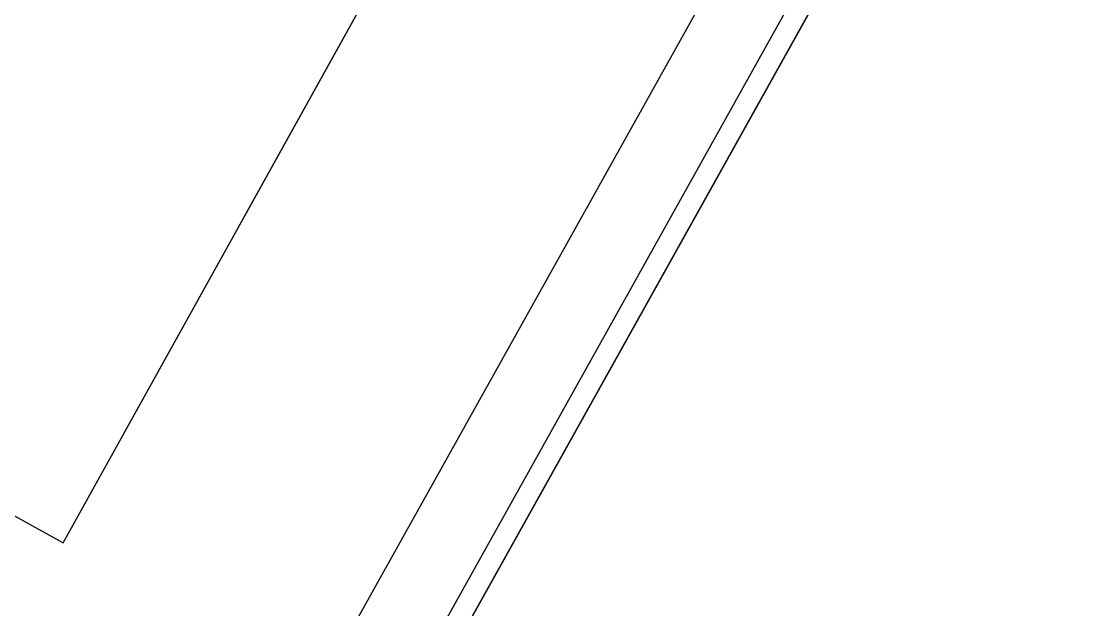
# Model space of a CAD drawing. Header units: metres. Extents: x 2.3 to 42.8, y 0.9 to 31.9.
# Drawn here: x 23.7473 to 23.8536, y 15.7087 to 15.7681 of the extents above; entities that cross this region are included whole.
import ezdxf

# ---------------------------------------------------------------- set-up
doc = ezdxf.new("R2010")
doc.units = ezdxf.units.M
doc.layers.add('ARREDI', color=9, linetype='Continuous')
doc.layers.add('PARETI_STRUTTURE', color=7, linetype='Continuous')

msp = doc.modelspace()

# ---------------------------------------------------------------- linework, layer by layer
at = {"layer": 'ARREDI'}
msp.add_lwpolyline([(23.78213, 15.77058), (23.67198, 15.83175), (23.64139, 15.77667), (23.75155, 15.7155)], close=True, dxfattribs=at)
at = {"layer": 'PARETI_STRUTTURE'}
for points in [[(23.64139, 15.77667), (23.75155, 15.7155), (23.81271, 15.82565), (23.70256, 15.88682)], [(23.78213, 15.77058), (23.67198, 15.83175), (23.64139, 15.77667), (23.75155, 15.7155)], [(23.85363, 15.81713), (23.76184, 15.65263)], [(23.85215, 15.8145), (23.76184, 15.65263), (23.85181, 15.81388), (23.76184, 15.65263)], [(23.85215, 15.8145), (23.76184, 15.65263), (23.85181, 15.81388), (23.76184, 15.65263)]]:
    msp.add_lwpolyline(points, close=True, dxfattribs=at)
for points in [[(23.75997, 15.64929), (23.76004, 15.64939), (23.76012, 15.64956), (23.76024, 15.64976), (23.76038, 15.65001), (23.76052, 15.65028), (23.76067, 15.65056), (23.76081, 15.65079), (23.76094, 15.65101), (23.76102, 15.65118), (23.76109, 15.65128), (23.7611, 15.65132), (23.76112, 15.65133), (23.76116, 15.6514), (23.76122, 15.65151), (23.7613, 15.65165), (23.76138, 15.65182), (23.76149, 15.652), (23.85362, 15.81713)], [(23.76184, 15.65263), (23.85363, 15.81713)], [(23.76184, 15.65263), (23.85363, 15.81713)], [(23.76184, 15.65263), (23.85215, 15.8145)], [(23.76184, 15.65263), (23.85181, 15.81388)], [(23.83947, 15.81229), (23.7565, 15.66358)], [(23.76336, 15.65972), (23.84638, 15.80852)]]:
    msp.add_lwpolyline(points, dxfattribs=at)

doc.saveas('drawing.dxf')
